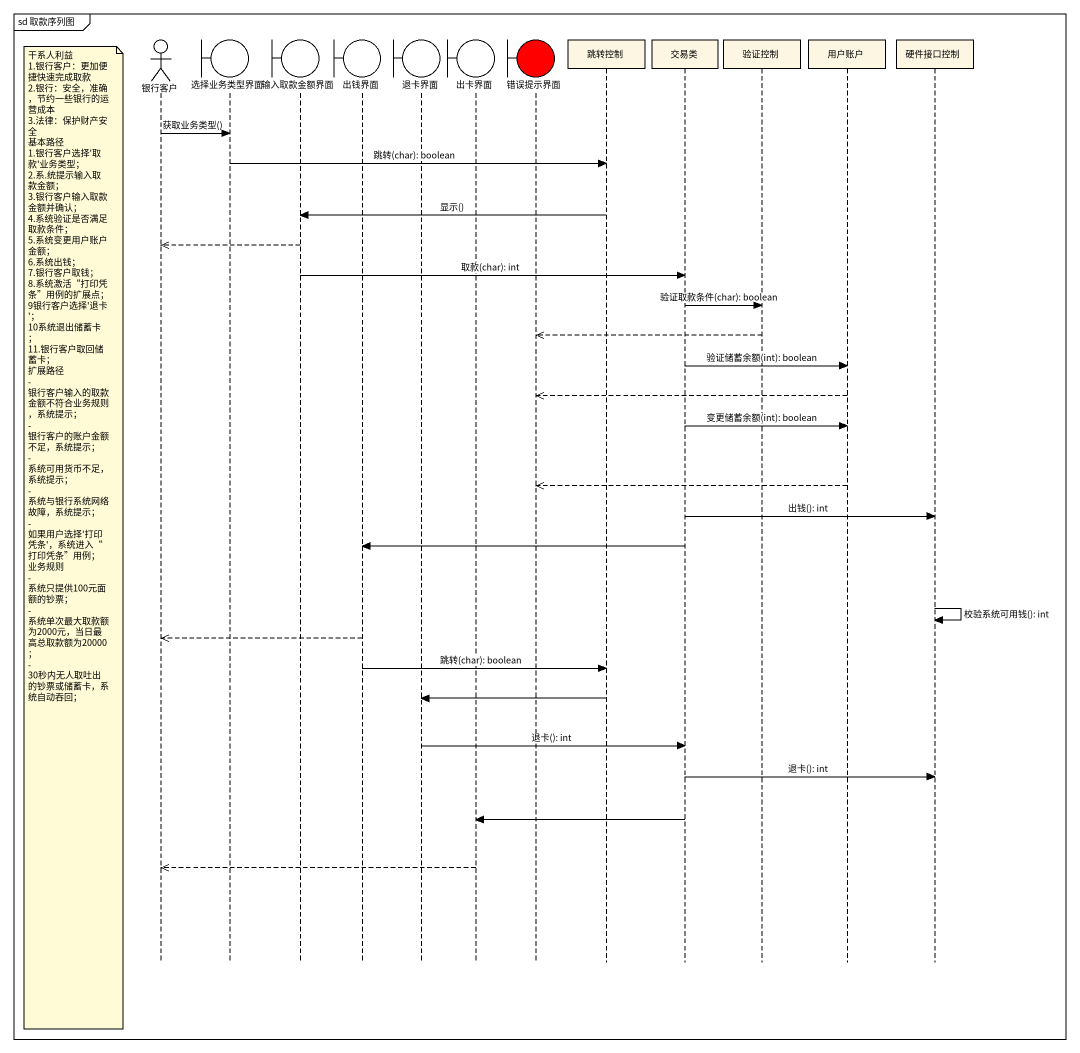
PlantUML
@startuml
mainframe sd 取款序列图
hide footbox
actor 银行客户
boundary 选择业务类型界面
boundary 输入取款金额界面
boundary 出钱界面
boundary 退卡界面
boundary 出卡界面
boundary 错误提示界面 #FF0000
participant 跳转控制
participant 交易类
participant 验证控制
participant 用户账户
participant 硬件接口控制

银行客户 -> 选择业务类型界面 : 获取业务类型()
选择业务类型界面 -> 跳转控制 : 跳转(char): boolean
跳转控制 -> 输入取款金额界面 : 显示()
输入取款金额界面 -->> 银行客户
输入取款金额界面 -> 交易类 : 取款(char): int
交易类 -> 验证控制 : 验证取款条件(char): boolean
验证控制 -->> 错误提示界面
交易类 -> 用户账户 : 验证储蓄余额(int): boolean
用户账户 -->> 错误提示界面
交易类 -> 用户账户 : 变更储蓄余额(int): boolean
用户账户 -->> 错误提示界面
交易类 -> 硬件接口控制 : 出钱(): int
note left of 银行客户
  干系人利益
  1.银行客户：更加便捷快速完成取款
  2.银行：安全，准确，节约一些银行的运营成本
  3.法律：保护财产安全
  基本路径
  1.银行客户选择'取款'业务类型；
  2.系.统提示输入取款金额；
  3.银行客户输入取款金额并确认；
  4.系统验证是否满足取款条件；
  5.系统变更用户账户金额；
  6.系统出钱；
  7.银行客户取钱；
  8.系统激活“打印凭条”用例的扩展点；
  9银行客户选择'退卡'；
  10系统退出储蓄卡；
  11.银行客户取回储蓄卡；
  扩展路径
  - 银行客户输入的取款金额不符合业务规则，系统提示；
  - 银行客户的账户金额不足，系统提示；
  - 系统可用货币不足，系统提示；
  - 系统与银行系统网络故障，系统提示；
  - 如果用户选择'打印凭条'，系统进入“打印凭条”用例；
  业务规则
  - 系统只提供100元面额的钞票；
  - 系统单次最大取款额为2000元，当日最高总取款额为20000；
  - 30秒内无人取吐出的钞票或储蓄卡，系统自动吞回；
end note
交易类 -> 出钱界面
硬件接口控制 -> 硬件接口控制 : 校验系统可用钱(): int
出钱界面 -->> 银行客户
出钱界面 -> 跳转控制 : 跳转(char): boolean
跳转控制 -> 退卡界面
退卡界面 -> 交易类 : 退卡(): int
交易类 -> 硬件接口控制 : 退卡(): int
交易类 -> 出卡界面
出卡界面 -->> 银行客户
@enduml
